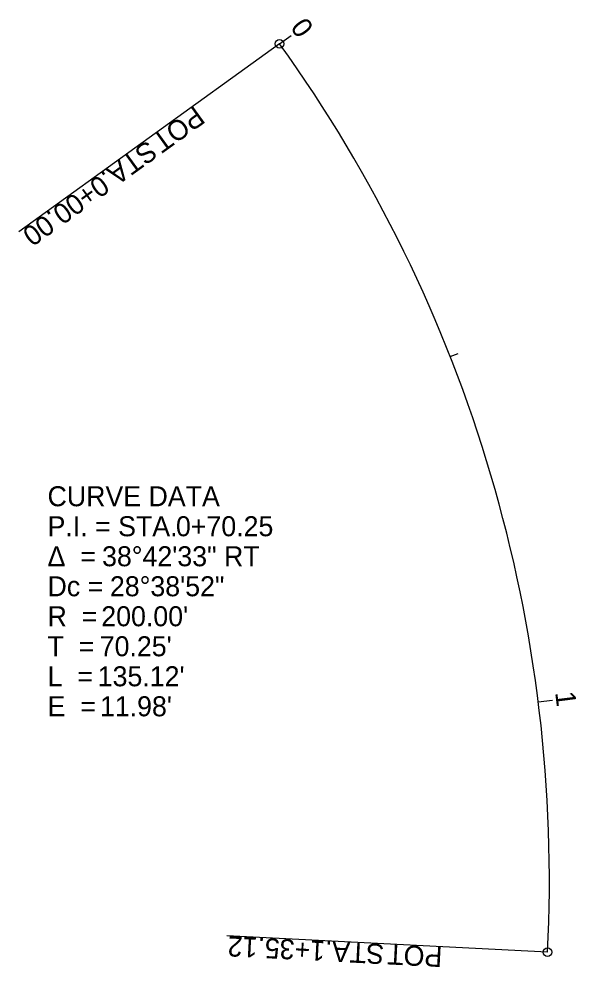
# Model space of a CAD drawing. Extents: x 220822 to 220900, y 546752 to 546885.
import ezdxf

# ---------------------------------------------------------------- set-up
doc = ezdxf.new("R2010")
doc.units = 0
for name, color, linetype in [('GE_X_Alignment', 7, 'Continuous'), ('GE_X_Alignment_100_Cardinal_Points', 7, 'Continuous'), ('GE_X_Alignment_100_Curve_Data', 7, 'Continuous'), ('GE_X_Alignment_100_Stations', 7, 'Continuous')]:
    doc.layers.add(name, color=color, linetype=linetype)

msp = doc.modelspace()

# ---------------------------------------------------------------- linework, layer by layer
at = {"layer": 'GE_X_Alignment'}
msp.add_arc((220696.6, 546764.44), 200, 357.0962, 35.8052, dxfattribs=at)
at = {"layer": 'GE_X_Alignment_100_Cardinal_Points'}
for p, q in [((220858.8, 546881.44), (220822.31, 546855.12)), ((220896.34, 546754.3), (220851.4, 546756.58))]:
    msp.add_line(p, q, dxfattribs=at)
for centre in [(220858.8, 546881.44), (220896.34, 546754.3)]:
    msp.add_circle(centre, 0.6, dxfattribs=at)
at = {"layer": 'GE_X_Alignment_100_Stations'}
for p, q in [((220858.8, 546881.44), (220860.42, 546882.61)), ((220882.71, 546837.68), (220883.82, 546838.12)), ((220895.04, 546789.36), (220897.02, 546789.6))]:
    msp.add_line(p, q, dxfattribs=at)

# ---------------------------------------------------------------- texts
at = {"layer": 'GE_X_Alignment_100_Cardinal_Points'}
for s, rotation, p in [('POT', 215.8052, (220846.96, 546872.85)), (' STA. ', 215.8052, (220841.17, 546868.68)), ('0+00.00', 215.8052, (220833.61, 546863.23)), ('1+35.12', 177.0962, (220865.24, 546755.85)), (' STA. ', 177.0962, (220874.55, 546755.37)), ('POT', 177.0962, (220881.67, 546755.01))]:
    msp.add_text(s, height=2.8, rotation=rotation, dxfattribs=at).set_placement(p)
at = {"layer": 'GE_X_Alignment_100_Curve_Data'}
for s, p in [('CURVE DATA', (220826.31, 546816.73)), ('P.I. = STA. ', (220826.31, 546812.53)), ('0+70.25', (220844.3, 546812.53)), ('Δ  = ', (220826.31, 546808.33)), ('38°42\'33" RT', (220833.95, 546808.33)), ('Dc = ', (220826.31, 546804.13)), ('28°38\'52"', (220835.05, 546804.13)), ('R  = ', (220826.31, 546799.93)), ("200.00'", (220833.84, 546799.93)), ('T  = ', (220826.31, 546795.73)), ("70.25'", (220833.62, 546795.73)), ('L  = ', (220826.31, 546791.53)), ("135.12'", (220833.34, 546791.53)), ('E  = ', (220826.31, 546787.33)), ("11.98'", (220833.65, 546787.33))]:
    msp.add_text(s, height=2.8, dxfattribs=at).set_placement(p)
at = {"layer": 'GE_X_Alignment_100_Stations'}
for s, rotation, p in [('0', 305.8052, (220860.22, 546883.74)), ('1', 277.1573, (220897.4, 546790.65))]:
    msp.add_text(s, height=2.8, rotation=rotation, dxfattribs=at).set_placement(p)

doc.saveas('drawing.dxf')
